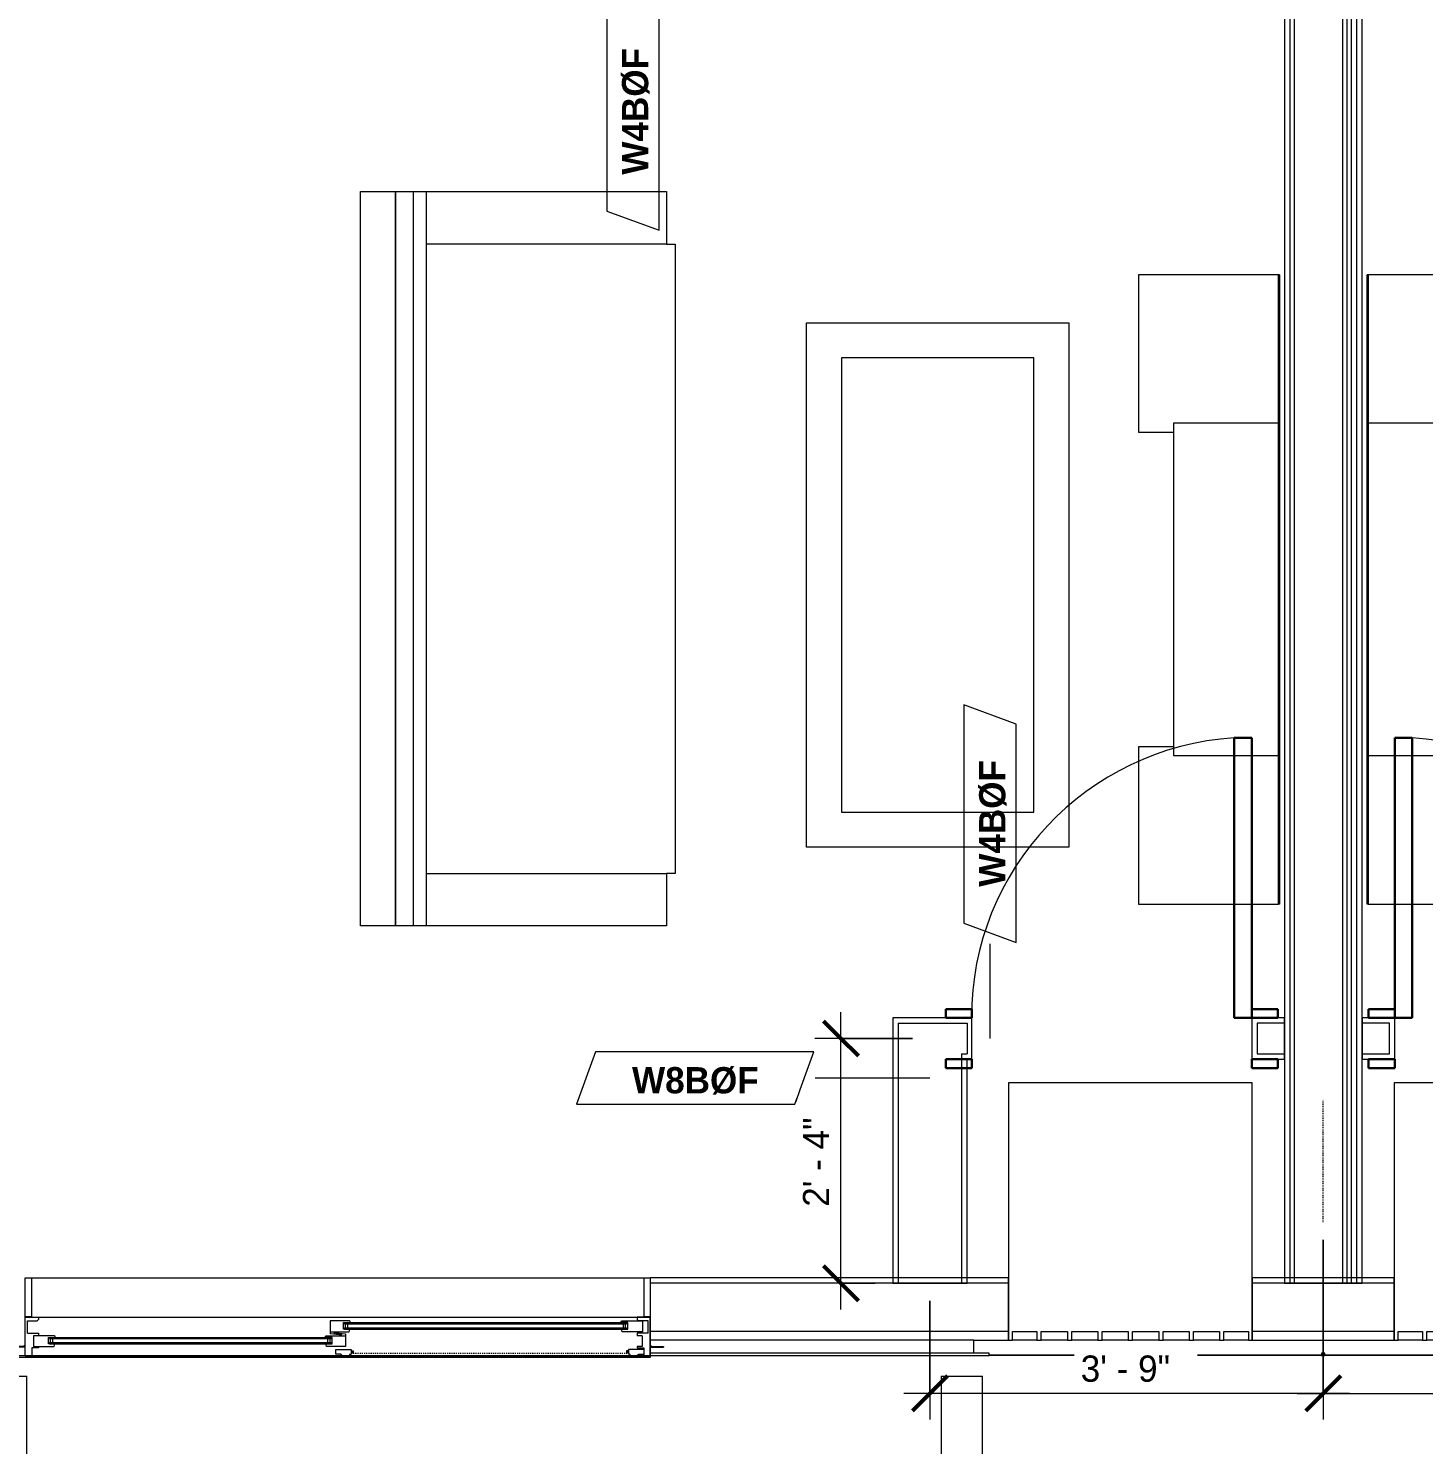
# Model space of a CAD drawing. Header units: inches. Extents: x -4010 to -1814, y 9846 to 12241.
# Drawn here: x -3285.3 to -3125.6, y 9970 to 10132 of the extents above; entities that cross this region are included whole.
import ezdxf

# ---------------------------------------------------------------- set-up
doc = ezdxf.new("R2010")
doc.units = ezdxf.units.IN
doc.header["$MEASUREMENT"] = 0
doc.linetypes.add('Dash', pattern=[0.25, 0.125, -0.125])
doc.linetypes.add('Dash 3_32_', pattern=[0.1875, 0.09375, -0.09375])
for name, color, linetype, lineweight in [('0-1', 7, 'Continuous', 5), ('0-2', 7, 'Continuous', 9), ('A-ANNO-DIMS', 211, 'Continuous', 9), ('A-ANNO-DIMS-32', 211, 'Continuous', 9), ('A-DETL-1', 90, 'Dash 3_32_', 18), ('A-DETL-GENF-1', 7, 'Continuous', 9), ('A-DETL-GENF-2', 92, 'Continuous', 18), ('A-DETL-GENF-HDLN-1', 7, 'Dash', 9), ('A-DETL-GENF-HDLN-2', 1, 'Continuous', 18), ('A-DOOR', 31, 'Continuous', 18), ('A-DOOR-1', 7, 'Continuous', 9), ('A-DOOR-3', 31, 'Continuous', 9), ('A-DOOR-4', 31, 'Continuous', 30), ('A-DOOR-FRAM-1', 7, 'Continuous', 9), ('A-DOOR-FRAM-3', 31, 'Continuous', 30), ('A-FLOR-HRAL-1', 7, 'Continuous', 9), ('A-GENM-1', 7, 'Continuous', 9), ('A-GLAZ-2', 7, 'Continuous', 9), ('A-WALL', 113, 'Continuous', 18), ('A-WALL-1', 7, 'Continuous', 9), ('A-WALL-2', 250, 'Continuous', 18), ('A-WALL-3', 113, 'Continuous', 9), ('A-WALL-IDEN', 211, 'Continuous', 9), ('I-FURN', 30, 'Continuous', 9), ('I-WALL-3', 7, 'Continuous', 9), ('I-WALL-4', 2, 'Continuous', 9)]:
    doc.layers.add(name, color=color, linetype=linetype, lineweight=lineweight)
doc.styles.add('Century Gothic', font='ufonts.com_century-gothic.ttf', dxfattribs={"height": 3})
doc.styles.add('Century Gothic_B_1', font='GOTHICB.TTF', dxfattribs={"height": 3})
doc.dimstyles.new('OD_1__HACK_2_1', dxfattribs={"dimscale": 12, "dimtxt": 3.132505, "dimasz": 0.333333, "dimexe": 0.25, "dimexo": 0.166667, "dimgap": 0.041667, "dimtad": 1, "dimdec": 4, "dimrnd": 0.0625, "dimzin": 3, "dimdsep": 46, "dimlunit": 4, "dimtxsty": 'Century Gothic', "dimblk1": 'OBLIQUE', "dimblk2": 'OBLIQUE', "dimsah": 1, "dimcen": 0.09, "dimdle": 0.25, "dimazin": 0, "dimtfac": 1, "dimtdec": 4, "dimtix": 1, "dimtmove": 0, "dimatfit": 3, "dimfxl": 1, "dimtvp": 1, "dimtfill": 1, "dimfrac": 2, "dimtolj": 1, "dimtzin": 0, "dimarcsym": 2})

# ---------------------------------------------------------------- blocks, each defined once
blk = doc.blocks.new('Door-Sliding-Marvin-2_Panel_Patio_Door-Essential - ESSPD60610 - 2nd floor-3105239-UNIT PLANS - 2ND _ 3RD FLOOR')
at = {"layer": 'A-DETL-GENF-1'}
for p, q in [((-32.87, -2.97), (-32.87, -2.52)), ((-32.61, -2.97), (-32.61, -2.52))]:
    blk.add_line(p, q, dxfattribs=at)
at = {"layer": 'A-DETL-GENF-2'}
for p, q in [((-35.75, 4.44), (-35.06, 4.44)), ((-35.75, -0.03), (-35.75, 4.44)), ((-35.06, 4.44), (-35.06, -0.03)), ((35.06, 4.44), (35.75, 4.44)), ((35.06, -0.03), (35.06, 4.44)), ((35.75, 4.44), (35.75, -0.03)), ((-35.06, -0.03), (-35.75, -0.03)), ((-35.75, -0.06), (-34.25, -0.06)), ((-35.75, -4.53), (-35.75, -0.06)), ((-35.5, -0.5), (-34.39, -0.5)), ((-35.5, -1.88), (-35.5, -0.5)), ((-34.39, -0.5), (-34.25, -0.35)), ((-34.25, -0.06), (-34.25, -0.35)), ((35.75, -0.03), (35.06, -0.03)), ((-35.5, -1.88), (-34.25, -1.88)), ((-32.41, -2.19), (-34.81, -2.19)), ((-34.81, -2.19), (-34.81, -3.44)), ((-34.25, -1.88), (-34.25, -2.19)), ((-33.09, -2.38), (-32.34, -2.38)), ((-33.09, -3.13), (-33.09, -2.38)), ((-32.38, -3.13), (-33.09, -3.13)), ((-32.98, -2.52), (-32.98, -2.38)), ((-32.98, -2.97), (-32.98, -3.13)), ((-32.46, -3.44), (-32.38, -3.13)), ((-32.34, -2.25), (-32.41, -2.19)), ((-32.34, -2.38), (-32.34, -2.25)), ((-37.25, -3.44), (-37.25, -3.48)), ((-35.91, -3.44), (-37.25, -3.44)), ((-35.75, -3.48), (-37.25, -3.48)), ((-35.75, -3.33), (-35.91, -3.33)), ((-35.91, -3.44), (-35.91, -3.33)), ((-35, -4.53), (-35.75, -4.53)), ((-34.25, -3.56), (-35, -3.56)), ((-35, -3.56), (-35, -4.53)), ((-34.81, -3.44), (-32.46, -3.44)), ((-34.25, -3.44), (-34.25, -3.56))]:
    blk.add_line(p, q, dxfattribs=at)
at = {"layer": 'A-DETL-GENF-HDLN-1'}
blk.add_line((1.75, -4.19), (33.01, -4.19), dxfattribs=at)
at = {"layer": 'A-DETL-GENF-HDLN-2'}
for p, q in [((1.34, -0.5), (-0.88, -0.5)), ((-0.88, -0.5), (-0.88, -1.97)), ((0.66, -1.44), (0.66, -0.69)), ((0.66, -0.69), (1.41, -0.69)), ((1.37, -1.44), (0.66, -1.44)), ((0.77, -0.83), (0.77, -0.69)), ((0.77, -1.29), (0.77, -1.44)), ((0.88, -1.29), (0.88, -0.83)), ((1.14, -1.29), (1.14, -0.83)), ((1.29, -1.75), (1.37, -1.44)), ((1.41, -0.56), (1.34, -0.5)), ((1.41, -0.69), (1.41, -0.56)), ((32.41, -0.56), (32.47, -0.5)), ((32.41, -0.69), (32.41, -0.56)), ((33.16, -0.69), (32.41, -0.69)), ((32.52, -1.75), (32.44, -1.44)), ((32.44, -1.44), (33.16, -1.44)), ((32.47, -0.5), (34.84, -0.5)), ((32.68, -1.29), (32.68, -0.83)), ((32.93, -1.29), (32.93, -0.83)), ((33.04, -0.83), (33.04, -0.69)), ((33.04, -1.29), (33.04, -1.44)), ((33.16, -1.44), (33.16, -0.69)), ((35.75, -0.06), (34.25, -0.06)), ((34.25, -0.06), (34.25, -0.35)), ((34.39, -0.5), (34.25, -0.35)), ((35.5, -0.5), (34.39, -0.5)), ((34.84, -0.5), (34.84, -1.75)), ((35.5, -1.88), (35.5, -0.5)), ((35.75, -4.53), (35.75, -0.06)), ((-32.87, -2.97), (-32.87, -2.52)), ((-32.61, -2.97), (-32.61, -2.52)), ((-1.41, -2.25), (-1.34, -2.19)), ((-1.41, -2.38), (-1.41, -2.25)), ((-0.66, -2.38), (-1.41, -2.38)), ((-1.29, -3.44), (-1.38, -3.13)), ((-1.38, -3.13), (-0.66, -3.13)), ((-1.34, -2.19), (0.87, -2.19)), ((-1.14, -2.97), (-1.14, -2.52)), ((-0.88, -1.75), (1.29, -1.75)), ((0.24, -2.07), (-0.88, -1.97)), ((-0.88, -2.97), (-0.88, -2.52)), ((-0.77, -2.52), (-0.77, -2.38)), ((-0.77, -2.97), (-0.77, -3.13)), ((-0.66, -3.13), (-0.66, -2.38)), ((-0.24, -1.83), (-0.43, -1.83)), ((-0.43, -1.83), (-0.43, -1.93)), ((-0.43, -1.93), (0.43, -2.01)), ((-0.24, -1.76), (-0.24, -1.83)), ((-0.24, -1.87), (-0.24, -1.95)), ((-0.24, -1.87), (0.87, -1.97)), ((0.24, -2.07), (0.24, -1.99)), ((0.24, -2.11), (0.43, -2.11)), ((0.24, -2.18), (0.24, -2.11)), ((0.43, -2.11), (0.43, -2.01)), ((0.87, -1.97), (0.87, -3.44)), ((34.84, -1.75), (32.52, -1.75)), ((35.5, -1.88), (34.25, -1.88)), ((34.25, -1.88), (34.25, -2.19)), ((34.81, -2.19), (34.25, -2.19)), ((34.81, -2.19), (34.81, -3.44)), ((0.87, -3.44), (-1.29, -3.44)), ((-0.24, -4.3), (-0.24, -3.78)), ((-0.24, -3.78), (1.51, -3.78)), ((0.34, -4.3), (-0.24, -4.3)), ((0.6, -4.61), (0.34, -4.3)), ((1.35, -4.61), (0.6, -4.61)), ((1.35, -4.3), (1.51, -4.3)), ((1.35, -4.3), (1.35, -4.61)), ((1.51, -3.78), (1.51, -3.9)), ((1.51, -3.9), (1.75, -3.9)), ((1.51, -3.94), (1.51, -4.3)), ((1.71, -3.94), (1.51, -3.94)), ((1.64, -4.08), (1.64, -4.19)), ((1.64, -4.08), (1.71, -4.08)), ((1.75, -4.19), (1.64, -4.19)), ((1.71, -4.08), (1.71, -3.94)), ((1.75, -3.9), (1.75, -4.19)), ((33.25, -3.9), (33.01, -3.9)), ((33.01, -3.9), (33.01, -4.19)), ((33.01, -4.19), (33.12, -4.19)), ((33.05, -3.94), (33.25, -3.94)), ((33.05, -4.08), (33.05, -3.94)), ((33.12, -4.08), (33.05, -4.08)), ((33.12, -4.08), (33.12, -4.19)), ((33.25, -3.78), (33.25, -3.9)), ((35, -3.78), (33.25, -3.78)), ((33.25, -3.94), (33.25, -4.3)), ((33.41, -4.3), (33.25, -4.3)), ((33.41, -4.3), (33.41, -4.61)), ((33.41, -4.61), (34.16, -4.61)), ((34.16, -4.61), (34.42, -4.3)), ((34.81, -3.44), (34.25, -3.44)), ((34.25, -3.44), (34.25, -3.56)), ((34.25, -3.56), (35, -3.56)), ((34.42, -4.3), (35, -4.3)), ((35, -3.56), (35, -4.53)), ((35, -4.53), (35.75, -4.53)), ((35.75, -3.33), (35.9, -3.33)), ((35.75, -3.48), (37.25, -3.48)), ((35.9, -3.44), (35.9, -3.33)), ((35.9, -3.44), (37.25, -3.44)), ((37.25, -3.44), (37.25, -3.48))]:
    blk.add_line(p, q, dxfattribs=at)
at = {"layer": 'A-DOOR'}
for p, q in [((0.77, -0.69), (33.04, -0.69)), ((0.77, -0.83), (33.04, -0.83)), ((0.77, -1.29), (33.04, -1.29)), ((0.77, -1.44), (33.04, -1.44)), ((-32.98, -2.38), (-0.77, -2.38)), ((-32.98, -2.52), (-0.77, -2.52)), ((-32.98, -2.97), (-0.77, -2.97)), ((-32.98, -3.13), (-0.77, -3.13))]:
    blk.add_line(p, q, dxfattribs=at)
at = {"layer": 'A-DOOR-1'}
for p, q in [((-40.68, -4.44), (35.75, -4.44)), ((-40.68, -4.44), (-40.68, -4.69)), ((35.75, -4.69), (-40.68, -4.69)), ((35.75, -4.44), (35.75, -4.69))]:
    blk.add_line(p, q, dxfattribs=at)
at = {"layer": 'A-DOOR-FRAM-1'}
for p, q in [((-35.75, -0.06), (35.75, -0.06)), ((-35.75, -4.53), (-35.75, -0.06)), ((35.75, -0.06), (35.75, -4.53)), ((35.75, -4.53), (-35.75, -4.53))]:
    blk.add_line(p, q, dxfattribs=at)
blk = doc.blocks.new('V-Series_EWC4_SPVU_RFA_2015 - 2ND AND 3RD FLOOR-2226480-UNIT PLANS - 2ND _ 3RD FLOOR')
at = {"layer": 'A-GENM-1'}
for p, q in [((-3829.54, 11737.59), (-3858.97, 11737.59)), ((-3858.97, 11737.59), (-3858.97, 11737.15)), ((-3829.54, 11709.71), (-3829.54, 11737.59)), ((-3858.97, 11734.36), (-3858.97, 11737.15)), ((-3858.97, 11737.15), (-3857.97, 11737.15)), ((-3857.97, 11737.15), (-3857.97, 11734.36)), ((-3857.97, 11734.36), (-3858.97, 11734.36)), ((-3858.97, 11734.36), (-3858.97, 11733.86)), ((-3858.97, 11730.87), (-3858.97, 11733.86)), ((-3858.97, 11733.86), (-3857.97, 11733.86)), ((-3857.97, 11733.86), (-3857.97, 11730.87)), ((-3857.97, 11730.87), (-3858.97, 11730.87)), ((-3858.97, 11730.87), (-3858.97, 11730.37)), ((-3858.97, 11727.39), (-3858.97, 11730.37)), ((-3858.97, 11730.37), (-3857.97, 11730.37)), ((-3857.97, 11730.37), (-3857.97, 11727.39)), ((-3857.97, 11727.39), (-3858.97, 11727.39)), ((-3858.97, 11727.39), (-3858.97, 11726.89)), ((-3858.97, 11723.9), (-3858.97, 11726.89)), ((-3858.97, 11726.89), (-3857.97, 11726.89)), ((-3857.97, 11726.89), (-3857.97, 11723.9)), ((-3857.97, 11723.9), (-3858.97, 11723.9)), ((-3858.97, 11723.9), (-3858.97, 11723.4)), ((-3858.97, 11720.42), (-3858.97, 11723.4)), ((-3858.97, 11723.4), (-3857.97, 11723.4)), ((-3857.97, 11723.4), (-3857.97, 11720.42)), ((-3857.97, 11720.42), (-3858.97, 11720.42)), ((-3858.97, 11720.42), (-3858.97, 11719.92)), ((-3858.97, 11716.93), (-3858.97, 11719.92)), ((-3858.97, 11719.92), (-3857.97, 11719.92)), ((-3857.97, 11719.92), (-3857.97, 11716.93)), ((-3857.97, 11716.93), (-3858.97, 11716.93)), ((-3858.97, 11716.93), (-3858.97, 11716.43)), ((-3858.97, 11713.45), (-3858.97, 11716.43)), ((-3858.97, 11716.43), (-3857.97, 11716.43)), ((-3857.97, 11716.43), (-3857.97, 11713.45)), ((-3857.97, 11713.45), (-3858.97, 11713.45)), ((-3858.97, 11713.45), (-3858.97, 11712.95)), ((-3858.97, 11710.15), (-3858.97, 11712.95)), ((-3858.97, 11712.95), (-3857.97, 11712.95)), ((-3857.97, 11712.95), (-3857.97, 11710.15)), ((-3857.97, 11710.15), (-3858.97, 11710.15)), ((-3858.97, 11710.15), (-3858.97, 11709.71)), ((-3858.97, 11709.71), (-3829.54, 11709.71))]:
    blk.add_line(p, q, dxfattribs=at)
blk = doc.blocks.new('Perforated Panel at Magic-Pak - hvac panel - 3rd floor-2505079-UNIT PLANS - 2ND _ 3RD FLOOR')
at = {"layer": 'A-GLAZ-2'}
for p, q in [((-19.01, 4.44), (19.01, 4.44)), ((-19.01, 4.37), (-19.01, 4.44)), ((19.01, 4.37), (-19.01, 4.37)), ((19.01, 4.44), (19.01, 4.37))]:
    blk.add_line(p, q, dxfattribs=at)
blk = doc.blocks.new('Railing - Baluster_01-V1-UNIT PLANS - 2ND _ 3RD FLOOR')
at = {"layer": 'A-FLOR-HRAL-1'}
for p, q in [((-0.59, 1.18), (0.59, 1.18)), ((-0.59, 0.59), (-0.59, 1.18)), ((0.59, 1.18), (0.59, 0.59))]:
    blk.add_line(p, q, dxfattribs=at)
blk = doc.blocks.new('Railing - Railing-2700278-UNIT PLANS - 2ND _ 3RD FLOOR')
at = {"layer": 'A-FLOR-HRAL-1'}
for p, q in [((-3290.15, 9977.83), (-3290.15, 9914.58)), ((-3290.15, 9977.83), (-3289.68, 9977.83)), ((-3289.68, 9977.83), (-3285.9, 9977.83)), ((-3285.9, 9977.83), (-3285.42, 9977.83)), ((-3285.42, 9919.3), (-3285.42, 9977.83)), ((-3180.82, 9977.83), (-3180.82, 9919.3)), ((-3180.82, 9977.83), (-3180.35, 9977.83)), ((-3180.35, 9977.83), (-3176.57, 9977.83)), ((-3176.57, 9977.83), (-3176.1, 9977.83)), ((-3176.1, 9914.58), (-3176.1, 9977.83)), ((-3180.82, 9919.3), (-3285.42, 9919.3)), ((-3290.15, 9914.58), (-3176.1, 9914.58))]:
    blk.add_line(p, q, dxfattribs=at)
for points, knots in [([(-3285.9, 9918.83), (-3285.86, 9918.87), (-3285.79, 9918.93), (-3285.72, 9919.01), (-3285.67, 9919.06), (-3285.63, 9919.09), (-3285.6, 9919.13), (-3285.57, 9919.16), (-3285.54, 9919.18), (-3285.51, 9919.21), (-3285.49, 9919.24), (-3285.46, 9919.27), (-3285.43, 9919.29), (-3285.42, 9919.3), (-3285.42, 9919.3)], [0, 0, 0, 0, 0.166667, 0.25, 0.333333, 0.375, 0.416667, 0.5, 0.541667, 0.583333, 0.666667, 0.75, 0.833333, 1, 1, 1, 1]), ([(-3180.35, 9918.83), (-3180.39, 9918.87), (-3180.45, 9918.93), (-3180.53, 9919.01), (-3180.58, 9919.06), (-3180.61, 9919.09), (-3180.65, 9919.13), (-3180.68, 9919.16), (-3180.71, 9919.18), (-3180.73, 9919.21), (-3180.76, 9919.24), (-3180.79, 9919.27), (-3180.82, 9919.29), (-3180.82, 9919.3), (-3180.82, 9919.3)], [0, 0, 0, 0, 0.166667, 0.25, 0.333333, 0.375, 0.416667, 0.5, 0.541667, 0.583333, 0.666667, 0.75, 0.833333, 1, 1, 1, 1]), ([(-3290.15, 9914.58), (-3290.15, 9914.58), (-3290.14, 9914.59), (-3290.11, 9914.61), (-3290.09, 9914.64), (-3290.06, 9914.67), (-3290.03, 9914.69), (-3290, 9914.72), (-3289.96, 9914.76), (-3289.92, 9914.8), (-3289.89, 9914.84), (-3289.85, 9914.88), (-3289.78, 9914.95), (-3289.72, 9915.01), (-3289.68, 9915.05)], [0, 0, 0, 0, 0.166667, 0.25, 0.333333, 0.416667, 0.458333, 0.5, 0.583333, 0.666667, 0.708333, 0.75, 0.833333, 1, 1, 1, 1]), ([(-3176.1, 9914.58), (-3176.1, 9914.58), (-3176.11, 9914.59), (-3176.13, 9914.61), (-3176.16, 9914.64), (-3176.19, 9914.67), (-3176.22, 9914.69), (-3176.24, 9914.72), (-3176.28, 9914.76), (-3176.33, 9914.8), (-3176.36, 9914.84), (-3176.4, 9914.88), (-3176.47, 9914.95), (-3176.53, 9915.01), (-3176.57, 9915.05)], [0, 0, 0, 0, 0.166667, 0.25, 0.333333, 0.416667, 0.458333, 0.5, 0.583333, 0.666667, 0.708333, 0.75, 0.833333, 1, 1, 1, 1])]:
    blk.add_open_spline(points, degree=3, knots=knots, dxfattribs=at)
blk.add_blockref('Railing - Baluster_01-V1-UNIT PLANS - 2ND _ 3RD FLOOR', (-3287.79, 9977.24))
blk = doc.blocks.new('CTR - 1st Phase - Shell_rvt-1-UNIT PLANS - 2ND _ 3RD FLOOR')
at = {"layer": 'A-WALL-1'}
for p, q in [((-3284.92, 9989.06), (-3214.8, 9989.06)), ((-3173.12, 9989.06), (-3214.11, 9989.06)), ((-3173.12, 9981.94), (-3173.12, 9989.06)), ((-3129, 9989.06), (-3145.25, 9989.06)), ((-3145.25, 9989.06), (-3145.25, 9981.94)), ((-3129, 9981.94), (-3129, 9989.06)), ((-3214.11, 9984.6), (-3214.11, 9984.56)), ((-3177.09, 9980.44), (-3177.09, 9981.94)), ((-3177.09, 9981.94), (-3173.12, 9981.94)), ((-3145.25, 9981.94), (-3129, 9981.94)), ((-3214.11, 9980.19), (-3175.34, 9980.19)), ((-3175.34, 9980.44), (-3177.09, 9980.44)), ((-3175.34, 9980.25), (-3175.34, 9980.44)), ((-3136.94, 9980.44), (-3137.31, 9980.44)), ((-3137.31, 9980.44), (-3137.31, 9980.25)), ((-3137.31, 9980.19), (-3136.94, 9980.19)), ((-3136.94, 9980.25), (-3136.94, 9980.44))]:
    blk.add_line(p, q, dxfattribs=at)
at = {"layer": 'A-WALL-2'}
for p, q in [((-3173.12, 9988.44), (-3214.11, 9988.44)), ((-3129, 9988.44), (-3145.25, 9988.44)), ((-3173.12, 9982.94), (-3214.11, 9982.94)), ((-3177.09, 9981.94), (-3214.11, 9981.94)), ((-3129, 9982.94), (-3145.25, 9982.94)), ((-3177.09, 9980.44), (-3214.11, 9980.44))]:
    blk.add_line(p, q, dxfattribs=at)
at = {"layer": '0-2'}
for name, p, rotation in [('V-Series_EWC4_SPVU_RFA_2015 - 2ND AND 3RD FLOOR-2226480-UNIT PLANS - 2ND _ 3RD FLOOR', (8564.47, 13840.91), 90.00000000000026), ('V-Series_EWC4_SPVU_RFA_2015 - 2ND AND 3RD FLOOR-2226480-UNIT PLANS - 2ND _ 3RD FLOOR', (8608.59, 13840.91), 90.00000000000026), ('Perforated Panel at Magic-Pak - hvac panel - 3rd floor-2505079-UNIT PLANS - 2ND _ 3RD FLOOR', (-3156.32, 9984.63), 180), ('Perforated Panel at Magic-Pak - hvac panel - 3rd floor-2505079-UNIT PLANS - 2ND _ 3RD FLOOR', (-3117.92, 9984.63), 180)]:
    blk.add_blockref(name, p, dxfattribs=dict(at, rotation=rotation))
for name, p in [('Door-Sliding-Marvin-2_Panel_Patio_Door-Essential - ESSPD60610 - 2nd floor-3105239-UNIT PLANS - 2ND _ 3RD FLOOR', (-3249.86, 9984.63)), ('Railing - Railing-2700278-UNIT PLANS - 2ND _ 3RD FLOOR', (0, 0))]:
    blk.add_blockref(name, p, dxfattribs=at)
blk = doc.blocks.new('CTR - 1st Phase - Common Walls_rvt-1-UNIT PLANS - 2ND _ 3RD FLOOR')
at = {"layer": 'A-WALL-2'}
for p, q in [((-3140.94, 10355.41), (-3140.94, 9988.44)), ((-3140.44, 10355.41), (-3140.44, 9988.44)), ((-3134.94, 10355.41), (-3134.94, 9988.44)), ((-3134.44, 10355.41), (-3134.44, 9988.44)), ((-3133.94, 10355.41), (-3133.94, 9988.44)), ((-3133.31, 10355.41), (-3133.31, 9988.44))]:
    blk.add_line(p, q, dxfattribs=at)
at = {"layer": 'I-WALL-3'}
for p, q in [((-3141.56, 10355.41), (-3141.56, 9988.44)), ((-3132.69, 9988.44), (-3132.69, 10355.41)), ((-3141.56, 9988.44), (-3132.69, 9988.44))]:
    blk.add_line(p, q, dxfattribs=at)
blk = doc.blocks.new('Entertainment_Center_14771 - Entertainment_Center_14771-1352616-UNIT PLANS - 2ND _ 3RD FLOOR')
at = {"layer": 'I-FURN'}
for p, q in [((-36, 6.12), (-19, 6.12)), ((-36, 6), (-36, 6.12)), ((-19, 6), (-36, 6)), ((-19, 6), (-36, 6)), ((-36, 6), (-36, -10)), ((-19, 6.12), (19, 6.12)), ((-19, 6), (-19, 6.12)), ((19, 6), (-19, 6)), ((19, 6), (-19, 6)), ((-19, 6), (-19, -6)), ((19, 6.12), (36, 6.12)), ((19, 6.12), (19, 6)), ((36, 6), (19, 6)), ((19, -6), (19, 6)), ((36, 6), (19, 6)), ((36, 6), (36, 6.12)), ((36, -10), (36, 6)), ((-19, -6), (19, -6)), ((-18, -10), (-18, -6)), ((18, -6), (18, -10)), ((-36, -10), (-18, -10)), ((-35.34, -10), (-35.34, -10.03)), ((-35.34, -10.03), (-34.85, -10.03)), ((-34.85, -10.03), (-34.85, -10)), ((-19.66, -10), (-19.66, -10.03)), ((-19.66, -10.03), (-18.66, -10.03)), ((-18.66, -10.03), (-18.66, -10)), ((18, -10), (36, -10)), ((18.66, -10), (18.66, -10.03)), ((18.66, -10.03), (19.66, -10.03)), ((19.66, -10.03), (19.66, -10)), ((34.85, -10), (34.85, -10.03)), ((34.85, -10.03), (35.34, -10.03)), ((35.34, -10.03), (35.34, -10))]:
    blk.add_line(p, q, dxfattribs=at)
blk = doc.blocks.new('Entertainment_Center_14771 - Entertainment_Center_14771-3403083-UNIT PLANS - 2ND _ 3RD FLOOR')
at = {"layer": 'I-FURN'}
for p, q in [((-18, 10), (-36, 10)), ((-36, 10), (-36, -6)), ((-34.85, 10.03), (-35.34, 10.03)), ((-35.34, 10.03), (-35.34, 10)), ((-34.85, 10), (-34.85, 10.03)), ((-18.66, 10.03), (-19.66, 10.03)), ((-19.66, 10.03), (-19.66, 10)), ((-18.66, 10), (-18.66, 10.03)), ((-18, 6), (-18, 10)), ((36, 10), (18, 10)), ((18, 10), (18, 6)), ((18.66, 10.03), (18.66, 10)), ((19.66, 10.03), (18.66, 10.03)), ((19.66, 10), (19.66, 10.03)), ((35.34, 10.03), (34.85, 10.03)), ((34.85, 10.03), (34.85, 10)), ((35.34, 10), (35.34, 10.03)), ((36, -6), (36, 10)), ((19, 6), (-19, 6)), ((-19, 6), (-19, -6)), ((19, -6), (19, 6)), ((-36, -6), (-19, -6)), ((-36, -6.12), (-36, -6)), ((-36, -6), (-19, -6)), ((-19, -6.12), (-36, -6.12)), ((-19, -6), (19, -6)), ((-19, -6.12), (-19, -6)), ((-19, -6), (19, -6)), ((19, -6.12), (-19, -6.12)), ((19, -6), (36, -6)), ((19, -6), (19, -6.12)), ((19, -6), (36, -6)), ((36, -6.12), (19, -6.12)), ((36, -6.12), (36, -6))]:
    blk.add_line(p, q, dxfattribs=at)
blk = doc.blocks.new('Couch-Both_Arms-Generic - 1-1372852-UNIT PLANS - 2ND _ 3RD FLOOR')
at = {"layer": 'I-FURN'}
for p, q in [((-36, 18.5), (36, 18.5)), ((-36, 17.5), (-36, 18.5)), ((36, 18.5), (36, 17.5)), ((-42, 17.5), (-36, 17.5)), ((-42, -10), (-42, 17.5)), ((-36, 17.5), (-36, -10)), ((36, 17.5), (42, 17.5)), ((36, -10), (36, 17.5)), ((42, 17.5), (42, -10)), ((-42, -10), (42, -10)), ((-42, -13.5), (-42, -10)), ((42, -10), (42, -13.5)), ((-42, -11.5), (42, -11.5)), ((-42, -13.5), (42, -13.5)), ((-42, -17.5), (-42, -13.5)), ((42, -13.5), (-42, -13.5)), ((42, -13.5), (42, -17.5)), ((42, -17.5), (-42, -17.5))]:
    blk.add_line(p, q, dxfattribs=at)
blk = doc.blocks.new('Table-Coffee - one-1372853-UNIT PLANS - 2ND _ 3RD FLOOR')
at = {"layer": 'I-FURN'}
for p, q in [((-29.28, 11.25), (30.72, 11.25)), ((-29.28, -18.75), (-29.28, 11.25)), ((30.72, 11.25), (30.72, -18.75)), ((26.72, 7.25), (-25.28, 7.25)), ((-25.28, 7.25), (-25.28, -14.75)), ((26.72, -14.75), (26.72, 7.25)), ((-25.28, -14.75), (26.72, -14.75)), ((30.72, -18.75), (-29.28, -18.75))]:
    blk.add_line(p, q, dxfattribs=at)
blk = doc.blocks.new('SWING - SINGLE - FLUSH - 32_ x 80_ - MAGIC PAK DOOR - ACOUSTICAL SEAL-3930378-UNIT PLANS - 2ND _ 3RD FLOOR')
at = {"layer": 'A-DOOR-3'}
blk.add_arc((16, -2.37), 32.07, 180, 266.4241, dxfattribs=at)
at = {"layer": 'A-DOOR-4'}
for p, q in [((14, -2.37), (14, -34.38)), ((16, -2.37), (14, -2.37)), ((16, -2.37), (16, -34.38)), ((16, -34.38), (14, -34.38))]:
    blk.add_line(p, q, dxfattribs=at)
at = {"layer": 'A-DOOR-FRAM-3'}
for p, q in [((-19, 2.38), (-19, 3.38)), ((-19, 3.38), (-16, 3.38)), ((-16, 3.38), (-16, 2.38)), ((16, 2.38), (16, 3.38)), ((16, 3.38), (19, 3.38)), ((19, 3.38), (19, 2.38)), ((-16, 2.38), (-19, 2.38)), ((19, 2.38), (16, 2.38)), ((-19, -2.37), (-16, -2.37)), ((-19, -3.37), (-19, -2.37)), ((-16, -2.37), (-16, -3.37)), ((16, -2.37), (19, -2.37)), ((16, -3.37), (16, -2.37)), ((19, -2.37), (19, -3.37)), ((-16, -3.37), (-19, -3.37)), ((19, -3.37), (16, -3.37))]:
    blk.add_line(p, q, dxfattribs=at)
blk = doc.blocks.new('SWING - SINGLE - FLUSH - 32_ x 80_ - MAGIC PAK DOOR - ACOUSTICAL SEAL-3931467-UNIT PLANS - 2ND _ 3RD FLOOR')
at = {"layer": 'A-DOOR-3'}
blk.add_arc((16, 2.37), 32.07, 93.5759, 180, dxfattribs=at)
at = {"layer": 'A-DOOR-4'}
for p, q in [((14, 2.37), (14, 34.38)), ((16, 34.38), (14, 34.38)), ((16, 2.37), (16, 34.38)), ((16, 2.37), (14, 2.37))]:
    blk.add_line(p, q, dxfattribs=at)
at = {"layer": 'A-DOOR-FRAM-3'}
for p, q in [((-16, 3.37), (-19, 3.37)), ((-19, 3.37), (-19, 2.37)), ((-16, 2.37), (-16, 3.37)), ((19, 3.37), (16, 3.37)), ((16, 3.37), (16, 2.37)), ((19, 2.37), (19, 3.37)), ((-19, 2.37), (-16, 2.37)), ((16, 2.37), (19, 2.37)), ((-16, -2.38), (-19, -2.38)), ((-19, -2.38), (-19, -3.38)), ((-16, -3.38), (-16, -2.38)), ((19, -2.38), (16, -2.38)), ((16, -2.38), (16, -3.38)), ((19, -3.38), (19, -2.38)), ((-19, -3.38), (-16, -3.38)), ((16, -3.38), (19, -3.38))]:
    blk.add_line(p, q, dxfattribs=at)
blk = doc.blocks.new('DIMBLOCK281-UNIT PLANS - 2ND _ 3RD FLOOR')
at = {"layer": 'A-ANNO-DIMS-32'}
for p, q in [((-3137.12, 9993.42), (-3137.12, 9972.84)), ((-3137.12, 9975.84), (-3137.12, 9993.42)), ((-3092.12, 9986.44), (-3092.12, 9972.84)), ((-3092.12, 9975.84), (-3092.12, 9986.44)), ((-3140.12, 9975.84), (-3089.12, 9975.84))]:
    blk.add_line(p, q, dxfattribs=at)
at = {"layer": 'A-ANNO-DIMS-32', "lineweight": 50}
for p, q in [((-3137.12, 9975.84), (-3135.12, 9977.84)), ((-3092.12, 9975.84), (-3090.12, 9977.84)), ((-3137.12, 9975.84), (-3139.12, 9973.84)), ((-3092.12, 9975.84), (-3094.12, 9973.84))]:
    blk.add_line(p, q, dxfattribs=at)
at = {"layer": 'A-ANNO-DIMS-32', "color": 0, "insert": (-3119.87, 9980.18), "char_height": 3, "width": 12.5897, "attachment_point": 1, "line_spacing_factor": 0.984502, "style": 'Century Gothic', "bg_fill": 3, "box_fill_scale": 1.25, "bg_fill_color": 256, "bg_fill_true_color": 13158600, "bg_fill_transparency": 0}
blk.add_mtext('3\' - 9"', dxfattribs=at)
blk = doc.blocks.new('_Oblique')
at = {"color": 0, "linetype": 'ByBlock', "lineweight": -2}
blk.add_line((-0.5, -0.5), (0.5, 0.5), dxfattribs=at)
blk = doc.blocks.new('DIMBLOCK284-UNIT PLANS - 2ND _ 3RD FLOOR')
at = {"layer": 'A-ANNO-DIMS-32'}
for p, q in [((-3137.12, 9993.42), (-3137.12, 9972.84)), ((-3137.12, 9975.84), (-3137.12, 9993.42)), ((-3182.12, 9986.44), (-3182.12, 9972.84)), ((-3182.12, 9975.84), (-3182.12, 9986.44)), ((-3134.12, 9975.84), (-3185.12, 9975.84))]:
    blk.add_line(p, q, dxfattribs=at)
at = {"layer": 'A-ANNO-DIMS-32', "lineweight": 50}
for p, q in [((-3182.12, 9975.84), (-3180.12, 9977.84)), ((-3137.12, 9975.84), (-3135.12, 9977.84)), ((-3182.12, 9975.84), (-3184.12, 9973.84)), ((-3137.12, 9975.84), (-3139.12, 9973.84))]:
    blk.add_line(p, q, dxfattribs=at)
at = {"layer": 'A-ANNO-DIMS-32', "color": 0, "insert": (-3164.87, 9980.18), "char_height": 3, "width": 12.5897, "attachment_point": 1, "line_spacing_factor": 0.984502, "style": 'Century Gothic', "bg_fill": 3, "box_fill_scale": 1.25, "bg_fill_color": 256, "bg_fill_true_color": 13158600, "bg_fill_transparency": 0}
blk.add_mtext('3\' - 9"', dxfattribs=at)
blk = doc.blocks.new('DIMBLOCK310-UNIT PLANS - 2ND _ 3RD FLOOR')
at = {"layer": 'A-ANNO-DIMS-32'}
for p, q in [((-3192.3, 9985.44), (-3192.3, 10019.44)), ((-3184.12, 10016.44), (-3195.3, 10016.44)), ((-3192.3, 10016.44), (-3184.12, 10016.44)), ((-3188.37, 9988.44), (-3195.3, 9988.44)), ((-3192.3, 9988.44), (-3188.37, 9988.44))]:
    blk.add_line(p, q, dxfattribs=at)
at = {"layer": 'A-ANNO-DIMS-32', "lineweight": 50}
for p, q in [((-3192.3, 10016.44), (-3194.3, 10018.44)), ((-3192.3, 10016.44), (-3190.3, 10014.44)), ((-3192.3, 9988.44), (-3194.3, 9990.44)), ((-3192.3, 9988.44), (-3190.3, 9986.44))]:
    blk.add_line(p, q, dxfattribs=at)
at = {"layer": 'A-ANNO-DIMS-32', "color": 0, "insert": (-3196.65, 9997.19), "char_height": 3, "width": 12.5897, "attachment_point": 1, "rotation": 90, "line_spacing_factor": 0.984502, "style": 'Century Gothic', "bg_fill": 3, "box_fill_scale": 1.25, "bg_fill_color": 256, "bg_fill_true_color": 13158600, "bg_fill_transparency": 0}
blk.add_mtext('2\' - 4"', dxfattribs=at)
blk = doc.blocks.new('Wall Tag - Arch Wall-3956453-UNIT PLANS - 2ND _ 3RD FLOOR')
at = {"layer": 'A-WALL-IDEN'}
for p, q in [((-0.3561, 0.0937), (-0.4244, -0.0937)), ((0.4244, 0.0937), (-0.3561, 0.0937)), ((0.3561, -0.0937), (0.4244, 0.0937)), ((-0.4244, -0.0937), (0.3561, -0.0937))]:
    blk.add_line(p, q, dxfattribs=at)

msp = doc.modelspace()

# ---------------------------------------------------------------- linework, layer by layer
at = {"layer": 'A-DETL-1'}
msp.add_line((-3137.12374, 9995.41527), (-3137.12374, 10009.41527), dxfattribs=at)
msp.add_line((-3137.12374, 9995.41527), (-3137.12374, 10009.41527), dxfattribs=at)
at = {"layer": 'A-WALL'}
for p, q in [((-3185.74874, 10018.1894), (-3185.74874, 9988.4394)), ((-3185.74874, 10018.1894), (-3177.87374, 10018.1894)), ((-3144.68624, 10018.1894), (-3144.68624, 10014.6894)), ((-3141.56124, 10018.1894), (-3144.68624, 10018.1894)), ((-3129.56124, 10018.1894), (-3132.68624, 10018.1894)), ((-3129.56124, 10014.6894), (-3129.56124, 10018.1894)), ((-3178.49874, 10014.6894), (-3178.49874, 9988.4394)), ((-3178.49874, 10014.6894), (-3177.87374, 10014.6894)), ((-3144.68624, 10014.6894), (-3141.56124, 10014.6894)), ((-3132.68624, 10014.6894), (-3129.56124, 10014.6894))]:
    msp.add_line(p, q, dxfattribs=at)
at = {"layer": 'A-WALL-3'}
for p, q in [((-3177.31124, 10018.8144), (-3177.87374, 10018.8144)), ((-3177.31124, 10014.0644), (-3177.31124, 10018.8144)), ((-3141.56124, 10018.8144), (-3145.31124, 10018.8144)), ((-3145.31124, 10018.8144), (-3145.31124, 10014.0644)), ((-3141.56124, 10014.0644), (-3141.56124, 10018.8144)), ((-3128.93624, 10018.8144), (-3132.68624, 10018.8144)), ((-3132.68624, 10018.8144), (-3132.68624, 10014.0644)), ((-3128.93624, 10014.0644), (-3128.93624, 10018.8144)), ((-3177.87374, 10018.1894), (-3177.87374, 10014.6894)), ((-3177.87374, 10014.0644), (-3177.31124, 10014.0644)), ((-3145.31124, 10014.0644), (-3141.56124, 10014.0644)), ((-3132.68624, 10014.0644), (-3128.93624, 10014.0644))]:
    msp.add_line(p, q, dxfattribs=at)
at = {"layer": 'A-WALL-IDEN'}
msp.add_line((-3175.24489, 10016.4394), (-3175.24489, 10027.28255), dxfattribs=at)
at = {"layer": 'I-WALL-4'}
for p, q in [((-3177.87374, 10018.8144), (-3186.37374, 10018.8144)), ((-3186.37374, 10018.8144), (-3186.37374, 9988.4394)), ((-3177.87374, 9988.4394), (-3177.87374, 10014.0644)), ((-3186.37374, 9988.4394), (-3177.87374, 9988.4394))]:
    msp.add_line(p, q, dxfattribs=at)

# ---------------------------------------------------------------- block references
at = {"layer": '0-1'}
for name in ['CTR - 1st Phase - Common Walls_rvt-1-UNIT PLANS - 2ND _ 3RD FLOOR', 'CTR - 1st Phase - Shell_rvt-1-UNIT PLANS - 2ND _ 3RD FLOOR']:
    msp.add_blockref(name, (0, 0), dxfattribs=at)
at = {"layer": 'A-DOOR-3'}
msp.add_blockref('SWING - SINGLE - FLUSH - 32_ x 80_ - MAGIC PAK DOOR - ACOUSTICAL SEAL-3931467-UNIT PLANS - 2ND _ 3RD FLOOR', (-3161.31124, 10016.4394), dxfattribs=at)
at = {"layer": 'A-DOOR-3', "rotation": 180}
msp.add_blockref('SWING - SINGLE - FLUSH - 32_ x 80_ - MAGIC PAK DOOR - ACOUSTICAL SEAL-3930378-UNIT PLANS - 2ND _ 3RD FLOOR', (-3112.93624, 10016.4394), dxfattribs=at)
at = {"layer": 'A-WALL-IDEN', "xscale": 31.99999999999999, "yscale": 31.99999999999999, "zscale": 31.99999999999999, "rotation": 89.99999999999991}
for p in [(-3216.10391, 10122.46454), (-3175.24489, 10041.01426)]:
    msp.add_blockref('Wall Tag - Arch Wall-3956453-UNIT PLANS - 2ND _ 3RD FLOOR', p, dxfattribs=at)
at = {"layer": 'I-FURN'}
for name, p, rotation in [('Couch-Both_Arms-Generic - 1-1372852-UNIT PLANS - 2ND _ 3RD FLOOR', (-3229.74874, 10071.31459), 270.0000000000203), ('Entertainment_Center_14771 - Entertainment_Center_14771-3403083-UNIT PLANS - 2ND _ 3RD FLOOR', (-3148.24874, 10067.80432), 90.00000000002629), ('Entertainment_Center_14771 - Entertainment_Center_14771-1352616-UNIT PLANS - 2ND _ 3RD FLOOR', (-3125.99874, 10067.80432), 89.99999999997372), ('Table-Coffee - one-1372853-UNIT PLANS - 2ND _ 3RD FLOOR', (-3184.9972, 10067.59546), 90.0000000000165)]:
    msp.add_blockref(name, p, dxfattribs=dict(at, rotation=rotation))

# ---------------------------------------------------------------- texts
at = {"layer": 'A-WALL-IDEN', "char_height": 3, "width": 17.372, "attachment_point": 1, "rotation": 90, "style": 'Century Gothic_B_1'}
for insert in [(-3217.35145, 10115.24861), (-3176.49242, 10033.79834)]:
    msp.add_mtext('W4BØF', dxfattribs=dict(at, insert=insert))
at = {"layer": 'A-WALL-IDEN', "insert": (-3216.19858, 10013.16312), "char_height": 3, "width": 17.372, "attachment_point": 1, "style": 'Century Gothic_B_1'}
msp.add_mtext('W8BØF', dxfattribs=at)

# ---------------------------------------------------------------- next in the draw order: dimensions: what is measured, and where the dimension line sits
at = {"layer": 'A-ANNO-DIMS'}
dim = msp.add_linear_dim(base=(-3092.12374, 9975.83551), p1=(-3137.12374, 9995.41527), p2=(-3092.12374, 9988.4394), angle=0, dimstyle='OD_1__HACK_2_1', override={"dimpost": '<>', "dimfxl": 45.537488}, dxfattribs=at)
dim.commit()
dim.dimension.update_dxf_attribs({"geometry": 'DIMBLOCK281-UNIT PLANS - 2ND _ 3RD FLOOR', "text_midpoint": (-3114.62374, 9977.91097)})

# ---------------------------------------------------------------- next in the draw order: dimensions: what is measured, and where the dimension line sits
dim = msp.add_linear_dim(base=(-3182.12374, 9975.83551), p1=(-3137.12374, 9995.41527), p2=(-3182.12374, 9988.4394), dimstyle='OD_1__HACK_2_1', override={"dimpost": '<>', "dimfxl": 45.537488}, dxfattribs=at)
dim.commit()
dim.dimension.update_dxf_attribs({"geometry": 'DIMBLOCK284-UNIT PLANS - 2ND _ 3RD FLOOR', "text_midpoint": (-3159.62374, 9977.91097)})

# ---------------------------------------------------------------- next in the draw order: dimensions: what is measured, and where the dimension line sits
dim = msp.add_linear_dim(base=(-3192.30181, 10016.4394), p1=(-3186.37374, 9988.4394), p2=(-3182.12374, 10016.4394), angle=90, dimstyle='OD_1__HACK_2_1', override={"dimpost": '<>', "dimfxl": 28.320708}, dxfattribs=at)
dim.commit()
dim.dimension.update_dxf_attribs({"geometry": 'DIMBLOCK310-UNIT PLANS - 2ND _ 3RD FLOOR', "text_midpoint": (-3194.33954, 10002.4394)})

# ---------------------------------------------------------------- next in the draw order: linework, layer by layer
at = {"layer": 'A-WALL-IDEN'}
msp.add_line((-3182.12374, 10011.91558), (-3195.25096, 10011.91558), dxfattribs=at)

# ---------------------------------------------------------------- next in the draw order: block references
at = {"layer": 'A-WALL-IDEN', "xscale": 31.99999999999999, "yscale": 31.99999999999999, "zscale": 31.99999999999999}
msp.add_blockref('Wall Tag - Arch Wall-3956453-UNIT PLANS - 2ND _ 3RD FLOOR', (-3208.98266, 10011.91558), dxfattribs=at)

doc.saveas('drawing.dxf')
